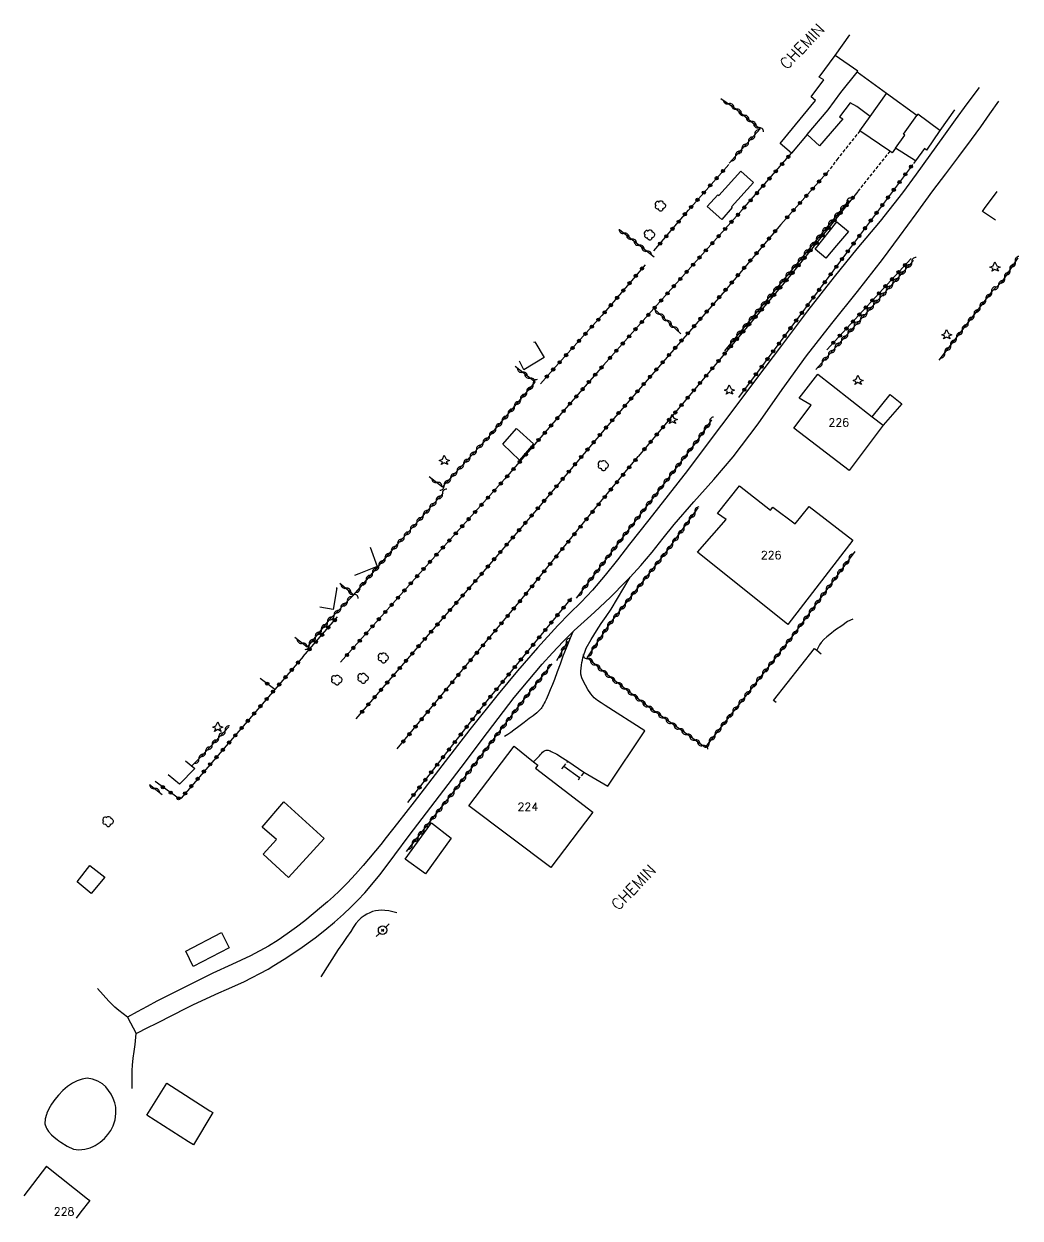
# Model space of a CAD drawing. Header units: millimetres. Extents: x 79000 to 80000, y 145084 to 146000.
# Drawn here: x 79010.4 to 79166.1, y 145338.3 to 145524.9 of the extents above; entities that cross this region are included whole.
import ezdxf
from ezdxf.enums import TextEntityAlignment as Align

# ---------------------------------------------------------------- set-up
doc = ezdxf.new("R2010")
doc.units = ezdxf.units.MM
doc.linetypes.add('DASHED', pattern=[0.75, 0.5, -0.25])
doc.layers.get('0').update_dxf_attribs({"linetype": 'CONTINUOUS'})
for name, color, linetype in [('W0014', 7, 'CONTINUOUS'), ('W0017', 7, 'CONTINUOUS'), ('W0071', 7, 'CONTINUOUS'), ('W0101', 7, 'CONTINUOUS'), ('W0104', 1, 'CONTINUOUS'), ('W0105', 7, 'CONTINUOUS'), ('W0112', 1, 'DASHED'), ('W0300', 7, 'CONTINUOUS'), ('W0303', 7, 'CONTINUOUS'), ('W0310', 3, 'CONTINUOUS'), ('W0323', 7, 'CONTINUOUS'), ('W0473', 7, 'CONTINUOUS'), ('W0989', 7, 'CONTINUOUS'), ('W0991', 7, 'CONTINUOUS')]:
    doc.layers.add(name, color=color, linetype=linetype)
doc.styles.get("Standard").update_dxf_attribs({"font": 'romans.shx', "width": 0.85})

# ---------------------------------------------------------------- blocks, each defined once
blk = doc.blocks.new('T473')
for p, q in [((-0.166667, 0.166667), (0.166667, -0.166667)), ((-0.166667, -0.166667), (0.166667, 0.166667)), ((0.500001, 0.500001), (1.000002, 1.000002)), ((-1.000002, -1.000002), (-0.500001, -0.500001))]:
    blk.add_line(p, q)
blk.add_ellipse((0, 0), major_axis=(0.471405, 0.471405), ratio=1, start_param=5.4977871438, end_param=11.780972451)
blk = doc.blocks.new('T300')
for p, q in [((-0.8, 0.51), (-0.86, 0.34)), ((-0.86, 0.34), (-0.86, 0.17)), ((-0.86, 0.17), (-0.74, 0.06)), ((-0.69, 0.63), (-0.8, 0.51)), ((-0.8, -0.06), (-0.74, 0.06)), ((-0.74, 0.06), (-0.69, 0.11)), ((-0.57, 0.69), (-0.69, 0.63)), ((-0.46, 0.69), (-0.57, 0.69)), ((-0.29, 0.63), (-0.46, 0.69)), ((-0.29, 0.63), (-0.17, 0.74)), ((-0.23, 0.57), (-0.29, 0.63)), ((-0.17, 0.74), (-0.06, 0.8)), ((-0.06, 0.8), (0.06, 0.8)), ((0.06, 0.8), (0.23, 0.74)), ((0.23, 0.74), (0.34, 0.63)), ((0.34, 0.63), (0.4, 0.51)), ((0.46, 0.46), (0.34, 0.46)), ((0.4, 0.51), (0.4, 0.46)), ((0.57, 0.4), (0.46, 0.46)), ((0.57, 0.4), (0.69, 0.29)), ((0.69, 0.29), (0.74, 0.17)), ((0.74, 0.06), (0.69, -0.17)), ((0.74, 0.17), (0.74, 0.06)), ((-0.8, -0.17), (-0.8, -0.06)), ((-0.8, -0.23), (-0.8, -0.17)), ((-0.74, -0.34), (-0.8, -0.23)), ((-0.69, -0.4), (-0.74, -0.34)), ((-0.51, -0.46), (-0.69, -0.4)), ((-0.4, -0.46), (-0.51, -0.46)), ((-0.4, -0.46), (-0.34, -0.46)), ((-0.34, -0.46), (-0.34, -0.4)), ((-0.34, -0.51), (-0.34, -0.46)), ((-0.29, -0.63), (-0.34, -0.51)), ((-0.17, -0.74), (-0.29, -0.63)), ((-0.06, -0.8), (-0.17, -0.74)), ((0.06, -0.8), (-0.06, -0.8)), ((0.17, -0.74), (0.06, -0.8)), ((0.23, -0.69), (0.17, -0.74)), ((0.29, -0.46), (0.23, -0.46)), ((0.29, -0.63), (0.23, -0.69)), ((0.46, -0.4), (0.29, -0.46)), ((0.34, -0.51), (0.29, -0.63)), ((0.34, -0.51), (0.34, -0.46)), ((0.57, -0.34), (0.46, -0.4)), ((0.63, -0.29), (0.57, -0.34)), ((0.69, -0.17), (0.63, -0.29))]:
    blk.add_line(p, q)
blk = doc.blocks.new('T303')
for p, q in [((-0.77, 0), (-0.28, 0.21)), ((-0.28, -0.21), (-0.77, 0)), ((-0.28, 0.21), (0, 0.83)), ((0, 0.83), (0.28, 0.21)), ((0.28, 0.21), (0.83, 0)), ((0.83, 0), (0.28, -0.21)), ((-0.49, -0.63), (-0.28, -0.21)), ((0, -0.35), (-0.49, -0.63)), ((0.56, -0.63), (0, -0.35)), ((0.28, -0.21), (0.56, -0.63))]:
    blk.add_line(p, q)
blk = doc.blocks.new('t323o')
at = {"color": 0, "linetype": 'Continuous'}
for radius in [0.25, 0.15]:
    blk.add_circle((0, 0), radius, dxfattribs=at)
blk = doc.blocks.new('t310o')
at = {"color": 0, "linetype": 'Continuous'}
for centre, start, end in [((-0.5, 0.38), 216.8699, 323.1304), ((0.5, -0.37), 36.8699, 143.1303)]:
    blk.add_arc(centre, 0.625, start, end, dxfattribs=at)

msp = doc.modelspace()

# ---------------------------------------------------------------- linework, layer by layer
at = {"layer": 'W0014'}
msp.add_lwpolyline([(79068.65, 145385.97), (79068.03, 145386.12), (79067.41, 145386.27), (79066.78, 145386.37), (79066.3, 145386.38), (79065.82, 145386.37), (79065.34, 145386.3), (79064.88, 145386.17), (79064.44, 145385.99), (79064.01, 145385.79), (79063.55, 145385.52), (79063.11, 145385.21), (79062.71, 145384.86), (79062.25, 145384.31), (79061.86, 145383.68), (79061.46, 145383.05), (79060.82, 145382.12), (79060.17, 145381.18), (79059.52, 145380.25), (79056.82, 145375.97)], dxfattribs=at)
at = {"layer": 'W0017'}
for points in [[(79097.89, 145407.94), (79101.63, 145405.77), (79107.42, 145414.43), (79101.22, 145418.39), (79100.62, 145418.77), (79100.02, 145419.15), (79099.49, 145419.59), (79098.97, 145420.19), (79098.53, 145420.86), (79098.14, 145421.57), (79097.85, 145422.12), (79097.59, 145422.7), (79097.44, 145423.29), (79097.43, 145423.75), (79097.48, 145424.23), (79097.54, 145424.7), (79097.59, 145425.09), (79097.66, 145425.47), (79097.74, 145425.85), (79098.27, 145427.31), (79099.04, 145428.69), (79099.87, 145430.04), (79100.61, 145431.18), (79101.38, 145432.3), (79102.15, 145433.43), (79103.16, 145435.08), (79104.15, 145436.76), (79105.13, 145438.43)], [(79139.94, 145431.87), (79139.9, 145431.85), (79139.11, 145431.5), (79138.18, 145430.84), (79137.24, 145430.18), (79136.35, 145429.47), (79135.87, 145429.08), (79135.4, 145428.68), (79134.99, 145428.23), (79134.74, 145427.84), (79134.51, 145427.43), (79134.29, 145427.01)], [(79096.19, 145429.9), (79095.66, 145428.63), (79095.13, 145427.35), (79094.62, 145426.06), (79094.18, 145424.86), (79093.75, 145423.65), (79093.3, 145422.45), (79092.98, 145421.65), (79092.65, 145420.85), (79092.31, 145420.05), (79092.15, 145419.69), (79092, 145419.33), (79091.83, 145418.98), (79091.71, 145418.74), (79091.58, 145418.51), (79091.44, 145418.28), (79091.33, 145418.09), (79091.21, 145417.9), (79091.08, 145417.73), (79090.56, 145417.21), (79089.95, 145416.77), (79089.34, 145416.34), (79088.55, 145415.72), (79087.76, 145415.11), (79086.96, 145414.51), (79086.49, 145414.18), (79086, 145413.86), (79085.52, 145413.53)], [(79090.05, 145409.56), (79090.3, 145409.83), (79090.55, 145410.09), (79090.79, 145410.36), (79090.95, 145410.53), (79091.1, 145410.71), (79091.26, 145410.88), (79091.45, 145411.07), (79091.64, 145411.25), (79091.85, 145411.36), (79092.01, 145411.4), (79092.17, 145411.41), (79092.33, 145411.39), (79092.49, 145411.35), (79092.64, 145411.27), (79092.79, 145411.2), (79093.69, 145410.75), (79094.55, 145410.22), (79095.41, 145409.7)], [(79026.6, 145369.7), (79025.93, 145370.2), (79025.26, 145370.7), (79024.62, 145371.23), (79023.67, 145372.17), (79022.77, 145373.16), (79021.88, 145374.16)], [(79027.33, 145358.55), (79027.33, 145359.76), (79027.32, 145360.98), (79027.34, 145361.37), (79027.37, 145362.19), (79027.48, 145363.27), (79027.63, 145364.34), (79027.77, 145365.41), (79027.84, 145365.99), (79027.9, 145366.56), (79027.96, 145367.13)], [(79015.85, 145350.37), (79016.18, 145350.15), (79017.15, 145349.51), (79018.16, 145349.04), (79019.01, 145348.96), (79019.91, 145349.05), (79020.76, 145349.27), (79021.35, 145349.54), (79021.56, 145349.64), (79022.32, 145350.15), (79023, 145350.75), (79023.52, 145351.34), (79023.98, 145352), (79024.34, 145352.69), (79024.64, 145353.62), (79024.79, 145354.61), (79024.76, 145355.59), (79024.7, 145355.86), (79024.6, 145356.29), (79024.35, 145356.99), (79024.02, 145357.64), (79023.64, 145358.23), (79023.19, 145358.79), (79022.67, 145359.26), (79021.94, 145359.7), (79021.12, 145360.01), (79020.3, 145360.13), (79019.52, 145360.02), (79018.74, 145359.73), (79018.01, 145359.36), (79017.21, 145358.84), (79016.49, 145358.2), (79015.82, 145357.5), (79015.25, 145356.83), (79014.74, 145356.11), (79014.32, 145355.35), (79014, 145354.66)], [(79013.93, 145354.47), (79013.7, 145353.8), (79013.66, 145353.04), (79013.88, 145352.43), (79013.93, 145352.34)], [(79014, 145354.66), (79013.97, 145354.59), (79013.93, 145354.47)], [(79013.93, 145352.34), (79014, 145352.24)], [(79014, 145352.24), (79014.26, 145351.84), (79014.71, 145351.3), (79015.12, 145350.93), (79015.58, 145350.58), (79015.85, 145350.37)]]:
    msp.add_lwpolyline(points, dxfattribs=at)
at = {"layer": 'W0071'}
msp.add_lwpolyline([(79159.65, 145514.96), (79157.75, 145512.38), (79155.93, 145509.89), (79154.08, 145507.34), (79151.95, 145504.38), (79149.83, 145501.4), (79147.67, 145498.46), (79144.17, 145494.05), (79140.56, 145489.72), (79137, 145485.35), (79132.85, 145480.02), (79128.77, 145474.64), (79124.7, 145469.24), (79121.16, 145464.53), (79117.64, 145459.82), (79114.08, 145455.12), (79111.09, 145451.26), (79108.07, 145447.41), (79105.04, 145443.57), (79103.15, 145441.15), (79101.25, 145438.73), (79099.27, 145436.38), (79097.48, 145434.53), (79095.64, 145432.73), (79093.82, 145430.9), (79090.64, 145427.4), (79087.55, 145423.81), (79084.52, 145420.17), (79080.07, 145414.61), (79075.73, 145408.96), (79071.37, 145403.33), (79068.76, 145399.98), (79067.01, 145397.74), (79066.15, 145396.64), (79063.43, 145393.39), (79062.21, 145392.01), (79060.97, 145390.65), (79059.68, 145389.35), (79058.77, 145388.51), (79058.3, 145388.1), (79057.84, 145387.7), (79056.9, 145386.9), (79055.61, 145385.81), (79054.31, 145384.75), (79052.98, 145383.72), (79051.56, 145382.7), (79050.12, 145381.71), (79048.64, 145380.77), (79045.81, 145379.25), (79042.87, 145377.9), (79039.93, 145376.54), (79037.01, 145375.1), (79034.08, 145373.65), (79031.18, 145372.16), (79029.65, 145371.35), (79028.12, 145370.52), (79026.6, 145369.7), (79027.96, 145367.13), (79029.89, 145368.12), (79030.94, 145368.65), (79033.93, 145370.17), (79035.42, 145370.92), (79036.92, 145371.67), (79040.84, 145373.46), (79042.07, 145374.01), (79044.78, 145375.22), (79048.59, 145377.19), (79049.47, 145377.73), (79051.09, 145378.72), (79053.54, 145380.36), (79055.9, 145382.09), (79057.43, 145383.28), (79058.92, 145384.52), (79060.36, 145385.8), (79061.49, 145386.87), (79062.6, 145387.97), (79063.67, 145389.1), (79066.09, 145391.98), (79068.35, 145395.02), (79070.6, 145398.05), (79073.3, 145401.61), (79076, 145405.16), (79078.71, 145408.71), (79082.84, 145414.18), (79086.99, 145419.61), (79091.39, 145424.85), (79093.01, 145426.62), (79094.65, 145428.38), (79096.19, 145429.9), (79096.36, 145430.07), (79097.41, 145431.04), (79098.48, 145431.98), (79099.55, 145432.94), (79102.04, 145435.3), (79104.47, 145437.73), (79105.13, 145438.43), (79106.81, 145440.24), (79108.57, 145442.35), (79110.28, 145444.52), (79112, 145446.67), (79115.07, 145450.19), (79118.18, 145453.67), (79121.21, 145457.21), (79125.13, 145462.41), (79128.88, 145467.74), (79132.69, 145473.03), (79136.63, 145478.06), (79140.63, 145483.04), (79144.56, 145488.08), (79147.2, 145491.63), (79149.81, 145495.21), (79152.44, 145498.79), (79154.46, 145501.46), (79156.49, 145504.13), (79158.49, 145506.82), (79159.91, 145508.81), (79161.31, 145510.82), (79162.74, 145512.82)], dxfattribs=at)
at = {"layer": 'W0101'}
for points in [[(79140.72, 145517.49), (79137.14, 145519.95), (79139.44, 145523.18)], [(79145.16, 145514), (79140.59, 145517.31), (79140.72, 145517.49)], [(79150.07, 145510.77), (79149.92, 145510.57), (79145.16, 145514)], [(79155.83, 145511.46), (79153.5, 145508.22), (79150.07, 145510.77)], [(79162.23, 145494.2), (79160.21, 145495.57), (79160.52, 145496.02), (79162.48, 145498.69)], [(79127.96, 145418.84), (79127.55, 145419.16), (79133.93, 145427.29), (79134.29, 145427.01), (79134.98, 145426.47)], [(79014, 145346.33), (79013.91, 145346.39), (79010.4, 145341.77)], [(79014, 145346.33), (79020.35, 145341.32), (79020.68, 145341.05), (79019.32, 145339.27), (79018.56, 145338.28)]]:
    msp.add_lwpolyline(points, dxfattribs=at)
for points in [[(79139.37, 145455.1), (79130.69, 145461.71), (79133.42, 145465.32), (79131.55, 145466.42), (79134.47, 145470.12), (79136.59, 145468.47), (79142.95, 145463.5), (79144.66, 145462.17)], [(79129.77, 145431.05), (79115.66, 145442.32), (79120.15, 145447.43), (79118.8, 145448.37), (79122.19, 145452.7), (79127.04, 145448.92), (79127.41, 145449.34), (79130.9, 145446.77), (79133.1, 145449.48), (79139.91, 145444.23)], [(79092.73, 145393.09), (79079.93, 145402.69), (79087.03, 145412.01), (79090.05, 145409.56), (79090.7, 145409.04), (79090.33, 145408.6), (79099.28, 145401.7)]]:
    msp.add_lwpolyline(points, close=True, dxfattribs=at)
at = {"layer": 'W0104'}
for points in [[(79132.81, 145507.57), (79130.35, 145504.69), (79128.58, 145506.21), (79134.09, 145512.89), (79133.41, 145513.47), (79135.41, 145516.13), (79134.67, 145516.54), (79137.14, 145519.95)], [(79132.81, 145507.57), (79136.08, 145511.42), (79138.05, 145514.15), (79140.59, 145517.31)], [(79142.61, 145510.4), (79145.16, 145514)], [(79142.61, 145510.4), (79140.53, 145511.96), (79139.53, 145512.54), (79137.86, 145510.35), (79138.35, 145510.03), (79134.71, 145505.83), (79132.81, 145507.57)], [(79146.61, 145505.46), (79146.09, 145504.71), (79145.7, 145504.98), (79141.02, 145508.16), (79142.61, 145510.4)], [(79153.5, 145508.22), (79151.41, 145505.16), (79151.1, 145505.38), (79149.7, 145503.48), (79146.61, 145505.46), (79148.07, 145507.49), (79147.83, 145507.65), (79149.92, 145510.57)], [(79090.09, 145475.12), (79090.25, 145475.21), (79091.69, 145472.75), (79088.52, 145470.83)], [(79088.52, 145470.83), (79087.85, 145472.2)], [(79142.95, 145463.5), (79145.75, 145466.95), (79147.59, 145465.5), (79144.66, 145462.17)], [(79064.51, 145443.12), (79065.58, 145440.1), (79062.74, 145438.95), (79062.06, 145438.68)], [(79059.19, 145436.76), (79059.32, 145436.74), (79058.71, 145433.38)], [(79058.71, 145433.38), (79056.66, 145433.73)], [(79035.66, 145409.73), (79037.11, 145408.55), (79034.69, 145406.09)], [(79034.69, 145406.09), (79032.94, 145407.53)]]:
    msp.add_lwpolyline(points, dxfattribs=at)
for points in [[(79119.46, 145494.33), (79117.16, 145496.34), (79118.83, 145498.18), (79119.01, 145498.06), (79122.43, 145501.87), (79124.38, 145500.1), (79120.94, 145496.3), (79121.09, 145496.18)], [(79135.68, 145488.28), (79134.03, 145489.67), (79137.4, 145493.96), (79139.23, 145492.46), (79137.37, 145490.24)], [(79087.86, 145456.73), (79085.22, 145459.22), (79087.35, 145461.66), (79090.05, 145459.25)], [(79051.77, 145391.52), (79047.81, 145395.15), (79049.89, 145397.44), (79047.62, 145399.35), (79051.03, 145403.32), (79057.3, 145397.6)], [(79073.16, 145392.09), (79069.99, 145394.36), (79074.11, 145400.06), (79077.14, 145397.64)], [(79020.89, 145389.01), (79018.72, 145390.82), (79020.71, 145393.36), (79023.05, 145391.57)], [(79036.83, 145377.59), (79035.71, 145380.01), (79041.26, 145382.9), (79042.47, 145380.53)], [(79036.88, 145349.71), (79036.14, 145350.18), (79029.63, 145354.36), (79032.73, 145359.37), (79039.45, 145355.06), (79039.91, 145354.77)]]:
    msp.add_lwpolyline(points, close=True, dxfattribs=at)
at = {"layer": 'W0105'}
for points in [[(79095.28, 145409.51), (79095.41, 145409.7), (79097.89, 145407.94), (79097.77, 145407.77)], [(79097.23, 145407.05), (79094.76, 145408.86)]]:
    msp.add_lwpolyline(points, dxfattribs=at)
at = {"layer": 'W0112'}
for points in [[(79141.02, 145508.16), (79137.57, 145503.85), (79136.21, 145502)], [(79145.7, 145504.98), (79140.68, 145498.69)], [(79149.7, 145503.48), (79149.08, 145502.65)], [(79094.44, 145408.47), (79094.76, 145408.86), (79095.28, 145409.51)], [(79097.77, 145407.77), (79097.23, 145407.05), (79096.99, 145406.72)]]:
    msp.add_lwpolyline(points, dxfattribs=at)
at = {"layer": 'W0310'}
for points in [[(79119.28, 145513.22), (79121.65, 145511.61), (79125.42, 145508.46), (79120.59, 145503.11)], [(79139.28, 145497.28), (79131.63, 145487.94), (79119.86, 145473.78)], [(79108.89, 145488.43), (79103.54, 145492.67)], [(79149.42, 145487.93), (79149.42, 145487.93), (79134.13, 145470.88)], [(79165.72, 145488.33), (79163.21, 145484.56), (79161.63, 145483.04), (79153.38, 145472.31)], [(79108.81, 145480.41), (79108.84, 145480.39), (79113.05, 145476.47)], [(79073.73, 145454.14), (79075.83, 145452.52), (79083.32, 145460.68), (79090.27, 145468.88), (79087.18, 145471.32)], [(79117.86, 145463.02), (79115.5, 145459.64), (79106.34, 145447.77), (79096.72, 145435.15)], [(79061.93, 145435.68), (79068.8, 145443.6), (79075.92, 145451.56)], [(79140.23, 145442.44), (79130.55, 145429.3), (79123.09, 145419.79), (79118.94, 145414.5), (79117.11, 145412.17), (79116.85, 145411.84), (79114.36, 145413.62), (79107.88, 145418.24), (79102.2, 145422.65), (79098.43, 145425.81), (79102.05, 145431.29), (79110.91, 145442.53), (79115.76, 145449.24)], [(79059.78, 145437.47), (79061.93, 145435.68), (79058.07, 145431.69), (79054.65, 145427.5), (79052.72, 145429.02)], [(79093.68, 145425.43), (79095.4, 145428.41)], [(79070.16, 145395.54), (79077.43, 145404.71), (79088.04, 145418.67), (79092.94, 145424.88)], [(79042.41, 145415.06), (79038.19, 145410.5), (79036.68, 145409.01)], [(79030.03, 145406.04), (79032, 145404.45)]]:
    msp.add_lwpolyline(points, dxfattribs=at)
at = {"layer": 'W0323'}
for points in [[(79100.98, 145471.57), (79108.84, 145480.39), (79117.3, 145489.87), (79122.64, 145495.8), (79130.35, 145504.69)], [(79108.85, 145489.39), (79114.23, 145495.79), (79120.54, 145502.91)], [(79149.08, 145502.65), (79139.1, 145489.29), (79130.26, 145477.44), (79122.08, 145466.52)], [(79136.21, 145502), (79128.67, 145493.53)], [(79140.68, 145498.69), (79130.24, 145485.64), (79123.45, 145477.59), (79106.4, 145457.28)], [(79128.67, 145493.53), (79119.96, 145483.23), (79102.23, 145462.82), (79090.82, 145449.32), (79082.23, 145439.31), (79073.27, 145429.03), (79062.27, 145416.28)], [(79149.02, 145488.2), (79135.87, 145473.96)], [(79107.49, 145487.25), (79100.73, 145479.3), (79093.44, 145471.27), (79091.11, 145468.65)], [(79100.98, 145471.57), (79093.75, 145463.25), (79093.53, 145462.99), (79090.51, 145459.5), (79085.57, 145453.78), (79072.33, 145439.13), (79059.89, 145425.14)], [(79068.73, 145411.6), (79079.48, 145424.59), (79088.03, 145434.81), (79100.31, 145449.94), (79106.4, 145457.28)], [(79095.98, 145435.18), (79082.76, 145419.11), (79070.35, 145403.21)], [(79054.06, 145426.03), (79059.41, 145432.22)], [(79054.06, 145426.03), (79049.63, 145420.89), (79043.33, 145413.59), (79034.95, 145403.91), (79034.78, 145403.72), (79034.47, 145403.94), (79030.89, 145406.48)], [(79049.63, 145420.89), (79047.34, 145422.59)]]:
    msp.add_lwpolyline(points, dxfattribs=at)

# ---------------------------------------------------------------- block references
at = {"layer": 'W0300'}
for p in [(79109.89, 145496.41), (79108.2, 145491.88), (79100.97, 145455.86), (79066.6, 145425.79), (79059.34, 145422.33), (79063.44, 145422.61), (79023.6, 145400.24)]:
    msp.add_blockref('T300', p, dxfattribs=at)
at = {"layer": 'W0303'}
for p in [(79162.12, 145486.87), (79154.58, 145476.29), (79140.73, 145469.17), (79120.62, 145467.64), (79111.7, 145463.05), (79076.08, 145456.64), (79040.68, 145414.97)]:
    msp.add_blockref('T303', p, dxfattribs=at)
at = {"layer": 'W0310'}
for p, rotation in [((79120.51, 145512.39), 325.9450715891506), ((79121.74, 145511.54), 320.0315723535553), ((79122.89, 145510.58), 320.0315723535553), ((79124.04, 145509.61), 320.0315723535553), ((79124.61, 145507.57), 227.9595804106659), ((79125.19, 145508.65), 320.0315723535553), ((79122.6, 145505.34), 227.9595804106659), ((79123.61, 145506.45), 227.9595804106659), ((79121.6, 145504.23), 227.9595804106659), ((79138.97, 145496.91), 230.7005761594262), ((79137.07, 145494.59), 230.7005761594262), ((79138.02, 145495.75), 230.7005761594262), ((79135.17, 145492.27), 230.7005761594262), ((79136.12, 145493.43), 230.7005761594262), ((79104.19, 145492.16), 141.5962355767752), ((79105.36, 145491.23), 141.5962355767752), ((79134.22, 145491.1), 230.7005761594262), ((79106.54, 145490.29), 141.5962355767752), ((79107.71, 145489.36), 141.5962355767752), ((79132.32, 145488.78), 230.7005761594262), ((79133.27, 145489.94), 230.7005761594262), ((79131.37, 145487.62), 230.2717381934804), ((79149.15, 145487.63), 228.1236613788555), ((79165.3, 145487.7), 236.2713400130512), ((79129.45, 145485.32), 230.2717381934804), ((79130.41, 145486.47), 230.2717381934804), ((79147.15, 145485.4), 228.1236613788555), ((79148.15, 145486.51), 228.1236613788555), ((79163.63, 145485.2), 236.2713400130512), ((79164.47, 145486.45), 236.2713400130512), ((79127.53, 145483.01), 230.2717381934804), ((79128.49, 145484.16), 230.2717381934804), ((79145.15, 145483.16), 228.1236613788555), ((79146.15, 145484.28), 228.1236613788555), ((79161.61, 145483.01), 232.4275373321487), ((79162.68, 145484.06), 224.1680771586859), ((79126.58, 145481.86), 230.2717381934804), ((79144.14, 145482.05), 228.1236613788555), ((79160.7, 145481.82), 232.4275373321487), ((79109.76, 145479.53), 317.0851246008311), ((79124.66, 145479.55), 230.2717381934804), ((79125.62, 145480.7), 230.2717381934804), ((79142.14, 145479.81), 228.1236613788555), ((79143.14, 145480.93), 228.1236613788555), ((79158.87, 145479.44), 232.4275373321487), ((79159.78, 145480.63), 232.4275373321487), ((79110.86, 145478.51), 317.0851246008311), ((79111.95, 145477.49), 317.0851246008311), ((79123.7, 145478.4), 230.2717381934804), ((79140.14, 145477.58), 228.1236613788555), ((79141.14, 145478.7), 228.1236613788555), ((79157.95, 145478.25), 232.4275373321487), ((79121.78, 145476.09), 230.2717381934804), ((79122.74, 145477.24), 230.2717381934804), ((79139.14, 145476.46), 228.1236613788555), ((79156.12, 145475.87), 232.4275373321487), ((79157.04, 145477.06), 232.4275373321487), ((79120.82, 145474.93), 230.2717381934804), ((79137.13, 145474.23), 228.1236613788555), ((79138.14, 145475.35), 228.1236613788555), ((79155.21, 145474.68), 232.4275373321487), ((79135.13, 145471.99), 228.1236613788555), ((79136.13, 145473.11), 228.1236613788555), ((79154.29, 145473.5), 232.4275373321487), ((79088.29, 145470.45), 141.679360683), ((79089.46, 145469.52), 141.679360683), ((79089.96, 145468.52), 49.73420431821348), ((79088.02, 145466.23), 49.73420431821348), ((79088.99, 145467.37), 49.73420431821348), ((79087.05, 145465.08), 49.73420431821348), ((79085.11, 145462.79), 49.73420431821348), ((79086.08, 145463.94), 49.73420431821348), ((79117.58, 145462.62), 235.0694241932378), ((79083.16, 145460.51), 47.46540939082604), ((79084.14, 145461.65), 49.73420431821348), ((79116.72, 145461.39), 235.0694241932378), ((79082.15, 145459.41), 47.46540939082604), ((79114.97, 145458.96), 232.3519470622115), ((79115.86, 145460.16), 235.0694241932378), ((79080.12, 145457.2), 47.46540939082604), ((79081.13, 145458.3), 47.46540939082604), ((79114.06, 145457.77), 232.3519470622115), ((79078.09, 145454.99), 47.46540939082604), ((79079.11, 145456.09), 47.46540939082604), ((79112.22, 145455.39), 232.3519470622115), ((79113.14, 145456.58), 232.3519470622115), ((79074.92, 145453.23), 322.3670847404071), ((79077.08, 145453.88), 47.46540939082604), ((79110.39, 145453.02), 232.3519470622115), ((79111.31, 145454.21), 232.3519470622115), ((79075.81, 145451.44), 48.16784095900531), ((79076.06, 145452.77), 47.46540939082604), ((79109.48, 145451.83), 232.3519470622115), ((79074.81, 145450.32), 48.16784095900531), ((79107.64, 145449.46), 232.3519470622115), ((79108.56, 145450.64), 232.3519470622115), ((79072.81, 145448.08), 48.16784095900531), ((79073.81, 145449.2), 48.16784095900531), ((79106.73, 145448.27), 232.3519470622115), ((79115.28, 145448.58), 54.19039898527951), ((79070.81, 145445.85), 48.16784095900531), ((79071.81, 145446.97), 48.16784095900531), ((79104.91, 145445.89), 232.6881188222611), ((79105.81, 145447.08), 232.6881188222611), ((79113.53, 145446.15), 54.19039898527951), ((79114.4, 145447.37), 54.19039898527951), ((79069.81, 145444.73), 48.16784095900531), ((79104, 145444.69), 232.6881188222611), ((79111.77, 145443.72), 54.19039898527951), ((79112.65, 145444.93), 54.19039898527951), ((79067.82, 145442.48), 49.07267629687951), ((79068.81, 145443.61), 48.16784095900531), ((79102.18, 145442.31), 232.6881188222611), ((79103.09, 145443.5), 232.6881188222611), ((79110.89, 145442.5), 51.7453982521078), ((79065.86, 145440.21), 49.07267629687951), ((79066.84, 145441.35), 49.07267629687951), ((79101.27, 145441.11), 232.6881188222611), ((79109.03, 145440.15), 51.7453982521078), ((79109.96, 145441.32), 51.7453982521078), ((79138.45, 145440.03), 233.6334969190796), ((79139.34, 145441.24), 233.6334969190796), ((79064.88, 145439.08), 49.07267629687951), ((79099.45, 145438.73), 232.6881188222611), ((79100.36, 145439.92), 232.6881188222611), ((79108.11, 145438.97), 51.7453982521078), ((79137.56, 145438.82), 233.6334969190796), ((79060.71, 145436.69), 320.2721237331273), ((79062.91, 145436.81), 49.07267629687951), ((79063.89, 145437.95), 49.07267629687951), ((79097.63, 145436.34), 232.6881188222611), ((79098.54, 145437.53), 232.6881188222611), ((79106.25, 145436.61), 51.7453982521078), ((79107.18, 145437.79), 51.7453982521078), ((79135.78, 145436.4), 233.6334969190796), ((79136.67, 145437.61), 233.6334969190796), ((79060.94, 145434.66), 226.0068776903022), ((79061.87, 145435.73), 320.2721237331273), ((79105.32, 145435.43), 51.7453982521078), ((79134.89, 145435.2), 233.6334969190796), ((79059.9, 145433.58), 226.0068776903022), ((79103.46, 145433.08), 51.7453982521078), ((79104.39, 145434.26), 51.7453982521078), ((79133.11, 145432.78), 233.6334969190796), ((79134, 145433.99), 233.6334969190796), ((79057.84, 145431.4), 230.7822035001631), ((79058.86, 145432.5), 226.0068776903022), ((79101.65, 145430.69), 56.50321288631531), ((79102.53, 145431.9), 51.7453982521078), ((79132.22, 145431.57), 233.6334969190796), ((79055.94, 145429.08), 230.7822035001631), ((79056.89, 145430.24), 230.7822035001631), ((79100.83, 145429.44), 56.50321288631531), ((79130.44, 145429.16), 231.8835019747137), ((79131.33, 145430.36), 233.6334969190796), ((79053.9, 145428.1), 141.7232996748228), ((79054.99, 145427.92), 230.7822035001631), ((79095.18, 145428.03), 60.14980708513833), ((79099.17, 145426.93), 56.50321288631531), ((79100, 145428.18), 56.50321288631531), ((79129.51, 145427.98), 231.8835019747137), ((79094.43, 145426.73), 60.14980708513833), ((79098.54, 145425.71), 140.1138861355224), ((79127.66, 145425.62), 231.8835019747137), ((79128.59, 145426.8), 231.8835019747137), ((79092.23, 145423.98), 51.74273687901401), ((79099.69, 145424.75), 140.1138861355224), ((79100.84, 145423.79), 140.1138861355224), ((79125.81, 145423.26), 231.8835019747137), ((79126.74, 145424.44), 231.8835019747137), ((79090.37, 145421.62), 51.74273687901401), ((79091.3, 145422.8), 51.74273687901401), ((79101.99, 145422.83), 140.1138861355224), ((79103.17, 145421.9), 142.1564610688842), ((79124.88, 145422.08), 231.8835019747137), ((79089.44, 145420.45), 51.74273687901401), ((79104.36, 145420.98), 142.1564610688842), ((79105.54, 145420.06), 142.1564610688842), ((79123.03, 145419.72), 231.88874026582), ((79123.96, 145420.9), 231.8835019747137), ((79087.6, 145418.08), 52.7561083519378), ((79088.51, 145419.27), 51.74273687901401), ((79106.73, 145419.14), 142.1564610688842), ((79107.91, 145418.22), 144.4874181794588), ((79122.11, 145418.54), 231.88874026582), ((79085.78, 145415.69), 52.7561083519378), ((79086.69, 145416.89), 52.7561083519378), ((79109.13, 145417.35), 144.4874181794588), ((79110.35, 145416.48), 144.4874181794588), ((79120.26, 145416.18), 231.88874026582), ((79121.18, 145417.36), 231.88874026582), ((79041.84, 145414.45), 227.2316825659733), ((79084.87, 145414.5), 52.7561083519378), ((79111.57, 145415.6), 144.4874181794588), ((79112.79, 145414.73), 144.4874181794588), ((79118.4, 145413.82), 231.889441808654), ((79119.33, 145415), 231.88874026582), ((79039.81, 145412.25), 227.2316825659733), ((79040.83, 145413.35), 227.2316825659733), ((79083.06, 145412.11), 52.7561083519378), ((79083.96, 145413.31), 52.7561083519378), ((79114.02, 145413.86), 144.4874181794588), ((79115.24, 145412.99), 144.4775494544227), ((79116.46, 145412.12), 144.4775494544227), ((79117.48, 145412.64), 231.889441808654), ((79038.79, 145411.15), 227.2316825659733), ((79082.15, 145410.92), 52.7561083519378), ((79037.75, 145410.06), 224.7521329490044), ((79080.33, 145408.53), 52.7561083519378), ((79081.24, 145409.72), 52.7561083519378), ((79079.43, 145407.34), 52.7561083519378), ((79030.83, 145405.39), 321.0834614802032), ((79077.61, 145404.95), 52.7561083519378), ((79078.52, 145406.14), 52.7561083519378), ((79076.68, 145403.77), 51.57176423896298), ((79074.82, 145401.42), 51.57176423896298), ((79075.75, 145402.59), 51.57176423896298), ((79072.95, 145399.07), 51.57176423896298), ((79073.89, 145400.24), 51.57176423896298), ((79072.02, 145397.89), 51.57176423896298), ((79071.09, 145396.72), 51.57176423896298)]:
    msp.add_blockref('t310o', p, dxfattribs=dict(at, rotation=rotation))
at = {"layer": 'W0323'}
for p, rotation in [((79129.85, 145504.11), 49.09517886673198), ((79128.87, 145502.98), 49.09517886673198), ((79149.01, 145502.56), 233.2427337053872), ((79118.64, 145500.76), 48.41145145084382), ((79119.63, 145501.88), 48.41145145084382), ((79126.9, 145500.71), 49.09517886673198), ((79127.88, 145501.84), 49.09517886673198), ((79134.65, 145500.25), 228.3064611507008), ((79135.65, 145501.37), 228.3064611507008), ((79148.12, 145501.36), 233.2427337053872), ((79116.64, 145498.51), 48.41145145084382), ((79117.64, 145499.64), 48.41145145084382), ((79124.94, 145498.44), 49.09517886673198), ((79125.92, 145499.58), 49.09517886673198), ((79133.66, 145499.13), 228.3064611507008), ((79146.32, 145498.96), 233.2427337053872), ((79147.22, 145500.16), 233.2427337053872), ((79115.65, 145497.39), 48.41145145084382), ((79123.96, 145497.31), 49.09517886673198), ((79131.66, 145496.89), 228.3064611507008), ((79132.66, 145498.01), 228.3064611507008), ((79138.95, 145496.53), 231.3294889563592), ((79139.89, 145497.7), 231.3294889563592), ((79144.53, 145496.56), 233.2427337053872), ((79145.42, 145497.76), 233.2427337053872), ((79113.68, 145495.13), 49.98549096125382), ((79114.65, 145496.27), 48.41145145084382), ((79121.98, 145495.05), 47.9311224989016), ((79122.97, 145496.18), 49.09517886673198), ((79129.67, 145494.65), 228.3064611507008), ((79130.66, 145495.77), 228.3064611507008), ((79138.02, 145495.36), 231.3294889563592), ((79143.63, 145495.35), 233.2427337053872), ((79111.75, 145492.84), 49.98549096125382), ((79112.71, 145493.98), 49.98549096125382), ((79119.97, 145492.83), 47.9311224989016), ((79120.97, 145493.94), 47.9311224989016), ((79136.14, 145493.02), 231.3294889563592), ((79137.08, 145494.19), 231.3294889563592), ((79141.83, 145492.95), 233.2427337053872), ((79142.73, 145494.15), 233.2427337053872), ((79110.78, 145491.69), 49.98549096125382), ((79118.96, 145491.71), 47.9311224989016), ((79126.82, 145491.34), 229.7741155094562), ((79127.79, 145492.49), 229.7741155094562), ((79135.21, 145491.85), 231.3294889563592), ((79140.94, 145491.75), 233.2427337053872), ((79109.82, 145490.54), 49.98549096125382), ((79116.95, 145489.49), 48.28185373379183), ((79117.96, 145490.6), 47.9311224989016), ((79124.88, 145489.05), 229.7741155094562), ((79125.85, 145490.2), 229.7741155094562), ((79133.33, 145489.5), 231.3294889563592), ((79134.27, 145490.68), 231.3294889563592), ((79139.14, 145489.34), 233.2427337053872), ((79140.04, 145490.55), 233.2427337053872), ((79114.96, 145487.25), 48.28185373379183), ((79115.96, 145488.37), 48.28185373379183), ((79123.91, 145487.91), 229.7741155094562), ((79132.39, 145488.33), 231.3294889563592), ((79138.24, 145488.14), 233.2968058907022), ((79148.08, 145487.19), 227.2769185096726), ((79106.01, 145485.51), 229.5911082746353), ((79106.98, 145486.65), 229.5911082746353), ((79113.96, 145486.13), 48.28185373379183), ((79121.97, 145485.62), 229.7741155094562), ((79122.94, 145486.76), 229.7741155094562), ((79130.52, 145485.99), 231.3294889563592), ((79131.46, 145487.16), 231.3294889563592), ((79136.45, 145485.74), 233.2968058907022), ((79137.35, 145486.94), 233.2968058907022), ((79147.06, 145486.08), 227.2769185096726), ((79105.04, 145484.36), 229.5911082746353), ((79111.96, 145483.89), 48.28185373379183), ((79112.96, 145485.01), 48.28185373379183), ((79121.01, 145484.47), 229.7741155094562), ((79128.59, 145483.69), 229.8668806730901), ((79129.56, 145484.84), 229.8668806730901), ((79135.55, 145484.53), 233.2968058907022), ((79145.02, 145483.88), 227.2769185096726), ((79146.04, 145484.98), 227.2769185096726), ((79103.09, 145482.08), 229.5911082746353), ((79104.07, 145483.22), 229.5911082746353), ((79109.97, 145481.65), 48.28185373379183), ((79110.96, 145482.77), 48.28185373379183), ((79119.05, 145482.19), 229.0250625190788), ((79120.04, 145483.33), 229.7741155094562), ((79127.63, 145482.54), 229.8668806730901), ((79133.76, 145482.13), 233.2968058907022), ((79134.66, 145483.33), 233.2968058907022), ((79142.99, 145481.68), 227.2769185096726), ((79144.01, 145482.78), 227.2769185096726), ((79101.15, 145479.8), 229.5911082746353), ((79102.12, 145480.94), 229.5911082746353), ((79108.97, 145480.53), 48.28185373379183), ((79117.09, 145479.93), 229.0250625190788), ((79118.07, 145481.06), 229.0250625190788), ((79125.69, 145480.25), 229.8668806730901), ((79126.66, 145481.4), 229.8668806730901), ((79131.97, 145479.72), 233.2968058907022), ((79132.86, 145480.93), 233.2968058907022), ((79141.97, 145480.57), 227.2769185096726), ((79100.16, 145478.67), 227.7920652311862), ((79106.97, 145478.29), 48.28184075387312), ((79107.97, 145479.41), 48.28184075387312), ((79116.1, 145478.8), 229.0250625190788), ((79123.76, 145477.96), 229.8668806730901), ((79124.73, 145479.1), 229.8668806730901), ((79131.07, 145478.52), 233.2968058907022), ((79139.94, 145478.37), 227.2769185096726), ((79140.95, 145479.47), 227.2769185096726), ((79098.14, 145476.45), 227.7920652311862), ((79099.15, 145477.56), 227.7920652311862), ((79104.97, 145476.05), 48.28184075387312), ((79105.97, 145477.17), 48.28184075387312), ((79114.14, 145476.53), 229.0250625190788), ((79115.12, 145477.66), 229.0250625190788), ((79122.8, 145476.81), 229.9880701679235), ((79129.28, 145476.12), 233.1586507419765), ((79130.17, 145477.32), 233.1586507419765), ((79137.9, 145476.17), 227.2769185096726), ((79138.92, 145477.27), 227.2769185096726), ((79096.13, 145474.23), 227.7920652311862), ((79097.13, 145475.34), 227.7920652311862), ((79103.98, 145474.93), 48.28184075387312), ((79112.17, 145474.27), 229.0250625190788), ((79113.15, 145475.4), 229.0250625190788), ((79120.87, 145474.51), 229.9880701679235), ((79121.83, 145475.66), 229.9880701679235), ((79128.38, 145474.92), 233.1586507419765), ((79136.88, 145475.06), 227.2769185096726), ((79095.12, 145473.12), 227.7920652311862), ((79101.98, 145472.69), 48.28184075387312), ((79102.98, 145473.81), 48.28184075387312), ((79111.19, 145473.13), 229.0250625190788), ((79119.9, 145473.36), 229.9880701679235), ((79126.58, 145472.52), 233.1586507419765), ((79127.48, 145473.72), 233.1586507419765), ((79093.11, 145470.89), 228.3976593848986), ((79094.11, 145472), 227.7920652311862), ((79100.65, 145471.19), 229.0188693249287), ((79109.22, 145470.87), 229.0250625190788), ((79110.2, 145472), 229.0250625190788), ((79117.97, 145471.06), 229.9880701679235), ((79118.94, 145472.21), 229.9880701679235), ((79125.68, 145471.32), 233.1586507419765), ((79092.11, 145469.77), 228.3976593848986), ((79098.68, 145468.93), 229.0188693249287), ((79099.67, 145470.06), 229.0188693249287), ((79107.25, 145468.6), 229.0250625190788), ((79108.24, 145469.74), 229.0250625190788), ((79116.04, 145468.77), 229.9880701679235), ((79117.01, 145469.91), 229.9880701679235), ((79123.88, 145468.92), 233.1586507419765), ((79124.78, 145470.12), 233.1586507419765), ((79096.72, 145466.66), 229.0188693249287), ((79097.7, 145467.79), 229.0188693249287), ((79106.27, 145467.47), 229.0250625190788), ((79115.08, 145467.62), 229.9880701679235), ((79122.98, 145467.72), 233.1586507419765), ((79095.73, 145465.53), 229.0188693249287), ((79104.3, 145465.21), 229.0250625190788), ((79105.28, 145466.34), 229.0250625190788), ((79113.15, 145465.32), 229.9880701679235), ((79114.12, 145466.47), 229.9880701679235), ((79093.76, 145463.26), 229.0188693249287), ((79094.75, 145464.4), 229.0188693249287), ((79102.33, 145462.94), 229.0250625190788), ((79103.32, 145464.07), 229.0250625190788), ((79111.22, 145463.02), 229.9880701679235), ((79112.19, 145464.17), 229.9880701679235), ((79092.78, 145462.13), 229.1601203469167), ((79101.36, 145461.8), 229.7998012491359), ((79110.26, 145461.87), 229.9880701679235), ((79090.82, 145459.86), 229.1601203469167), ((79091.8, 145460.99), 229.1601203469167), ((79099.43, 145459.51), 229.7998012491359), ((79100.4, 145460.65), 229.7998012491359), ((79108.33, 145459.57), 229.9880701679235), ((79109.29, 145460.72), 229.9880701679235), ((79088.86, 145457.59), 229.1653728137934), ((79089.84, 145458.72), 229.1653728137934), ((79098.46, 145458.36), 229.7998012491359), ((79107.36, 145458.43), 229.9880701679235), ((79087.88, 145456.45), 229.1653728137934), ((79096.52, 145456.07), 229.7998012491359), ((79097.49, 145457.21), 229.7998012491359), ((79104.99, 145455.58), 50.32369679410636), ((79105.95, 145456.73), 50.32369679410636), ((79085.92, 145454.18), 229.1653728137934), ((79086.9, 145455.32), 229.1653728137934), ((79094.59, 145453.78), 229.7998012491359), ((79095.55, 145454.92), 229.7998012491359), ((79104.03, 145454.43), 50.32369679410636), ((79083.91, 145451.95), 227.891103951205), ((79084.92, 145453.06), 227.891103951205), ((79093.62, 145452.63), 229.7998012491359), ((79102.12, 145452.12), 50.32369679410636), ((79103.08, 145453.27), 50.32369679410636), ((79082.91, 145450.84), 227.891103951205), ((79091.68, 145450.34), 229.7998012491359), ((79092.65, 145451.49), 229.7998012491359), ((79101.16, 145450.96), 50.32369679410636), ((79080.9, 145448.61), 227.891103951205), ((79081.9, 145449.73), 227.891103951205), ((79089.74, 145448.06), 229.3530085638587), ((79090.71, 145449.19), 229.3530085638587), ((79099.26, 145448.64), 50.93066768265437), ((79100.21, 145449.81), 50.93066768265437), ((79078.89, 145446.39), 227.891103951205), ((79079.89, 145447.5), 227.891103951205), ((79088.76, 145446.92), 229.3530085638587), ((79097.37, 145446.31), 50.93066768265437), ((79098.31, 145447.48), 50.93066768265437), ((79077.88, 145445.27), 227.891103951205), ((79086.8, 145444.64), 229.3530085638587), ((79087.78, 145445.78), 229.3530085638587), ((79096.42, 145445.15), 50.93066768265437), ((79075.87, 145443.05), 227.891103951205), ((79076.87, 145444.16), 227.891103951205), ((79085.83, 145443.5), 229.3530085638587), ((79094.53, 145442.82), 50.93066768265437), ((79095.48, 145443.98), 50.93066768265437), ((79073.86, 145440.82), 227.891103951205), ((79074.86, 145441.94), 227.891103951205), ((79083.87, 145441.23), 229.3530085638587), ((79084.85, 145442.37), 229.3530085638587), ((79093.59, 145441.65), 50.93066768265437), ((79072.85, 145439.71), 227.891103951205), ((79081.92, 145438.95), 228.9413037504437), ((79082.9, 145440.09), 229.3530085638587), ((79091.7, 145439.33), 50.93066768265437), ((79092.64, 145440.49), 50.93066768265437), ((79070.85, 145437.47), 228.3669689629677), ((79071.85, 145438.59), 228.3669689629677), ((79080.93, 145437.82), 228.9413037504437), ((79089.81, 145437), 50.93066768265437), ((79090.75, 145438.16), 50.93066768265437), ((79068.86, 145435.23), 228.3669689629677), ((79069.86, 145436.35), 228.3669689629677), ((79078.96, 145435.56), 228.9413037504437), ((79079.95, 145436.69), 228.9413037504437), ((79088.86, 145435.83), 50.93066768265437), ((79067.86, 145434.11), 228.3669689629677), ((79076.99, 145433.3), 228.9413037504437), ((79077.98, 145434.43), 228.9413037504437), ((79086.95, 145433.52), 50.07765516030955), ((79087.91, 145434.67), 50.07765516030955), ((79094.73, 145433.66), 230.5709217907765), ((79095.68, 145434.81), 230.5709217907765), ((79058.97, 145431.7), 49.11771564764793), ((79065.87, 145431.87), 228.3669689629677), ((79066.87, 145432.99), 228.3669689629677), ((79076, 145432.17), 228.9413037504437), ((79085.03, 145431.22), 50.07765516030955), ((79085.99, 145432.37), 50.07765516030955), ((79092.82, 145431.34), 230.5709217907765), ((79093.77, 145432.5), 230.5709217907765), ((79057, 145429.43), 49.11771564764793), ((79057.98, 145430.57), 49.11771564764793), ((79063.88, 145429.62), 228.3669689629677), ((79064.87, 145430.75), 228.3669689629677), ((79074.03, 145429.91), 228.9413037504437), ((79075.02, 145431.04), 228.9413037504437), ((79084.06, 145430.07), 50.07765516030955), ((79091.87, 145430.18), 230.5709217907765), ((79056.02, 145428.3), 49.11771564764793), ((79062.88, 145428.5), 228.3669689629677), ((79072.07, 145427.64), 229.2277717673253), ((79073.05, 145428.77), 229.2277717673253), ((79082.14, 145427.77), 50.07765516030955), ((79083.1, 145428.92), 50.07765516030955), ((79089.96, 145427.86), 230.5709217907765), ((79090.92, 145429.02), 230.5709217907765), ((79055.04, 145427.16), 49.11771564764793), ((79060.89, 145426.26), 228.3669689629677), ((79061.88, 145427.38), 228.3669689629677), ((79071.09, 145426.5), 229.2277717673253), ((79081.18, 145426.62), 50.07765516030955), ((79089.01, 145426.7), 230.5709217907765), ((79052.26, 145423.94), 229.2218303199368), ((79053.24, 145425.08), 229.2218303199368), ((79069.13, 145424.23), 229.2277717673253), ((79070.11, 145425.37), 229.2277717673253), ((79079.25, 145424.31), 50.38281245693528), ((79080.21, 145425.47), 50.07765516030955), ((79087.1, 145424.39), 230.5709217907765), ((79088.06, 145425.55), 230.5709217907765), ((79051.28, 145422.81), 229.2218303199368), ((79067.17, 145421.96), 229.2277717673253), ((79068.15, 145423.09), 229.2277717673253), ((79077.34, 145422), 50.38281245693528), ((79078.29, 145423.16), 50.38281245693528), ((79085.2, 145422.07), 230.5709217907765), ((79086.15, 145423.23), 230.5709217907765), ((79048.42, 145421.79), 143.4823958757759), ((79049.32, 145420.54), 229.2163830612926), ((79050.3, 145421.67), 229.2218303199368), ((79066.19, 145420.82), 229.2277717673253), ((79076.38, 145420.85), 50.38281245693528), ((79084.25, 145420.91), 230.5709217907765), ((79047.36, 145418.27), 229.2163830612926), ((79048.34, 145419.4), 229.2163830612926), ((79064.23, 145418.55), 229.2277717673253), ((79065.21, 145419.69), 229.2277717673253), ((79074.47, 145418.54), 50.38281245693528), ((79075.43, 145419.69), 50.38281245693528), ((79082.35, 145418.58), 232.016102883424), ((79083.29, 145419.75), 230.5709217907765), ((79046.38, 145417.13), 229.2163830612926), ((79063.25, 145417.41), 229.2277717673253), ((79073.51, 145417.38), 50.38281245693528), ((79081.43, 145417.4), 232.016102883424), ((79044.42, 145414.86), 229.2163830612926), ((79045.4, 145415.99), 229.2163830612926), ((79071.6, 145415.07), 50.38281245693528), ((79072.56, 145416.23), 50.38281245693528), ((79079.58, 145415.04), 232.016102883424), ((79080.51, 145416.22), 232.016102883424), ((79042.46, 145412.59), 229.1108673402433), ((79043.44, 145413.72), 229.2163830612926), ((79069.69, 145412.76), 50.38281245693528), ((79070.64, 145413.91), 50.38281245693528), ((79077.74, 145412.67), 232.016102883424), ((79078.66, 145413.85), 232.016102883424), ((79041.48, 145411.45), 229.1108673402433), ((79076.82, 145411.49), 232.016102883424), ((79039.51, 145409.19), 229.1108673402433), ((79040.5, 145410.32), 229.1108673402433), ((79074.97, 145409.13), 232.016102883424), ((79075.89, 145410.31), 232.016102883424), ((79038.53, 145408.05), 229.1108673402433), ((79074.05, 145407.94), 232.016102883424), ((79032.11, 145405.61), 144.7471945633783), ((79036.57, 145405.78), 229.1108673402433), ((79037.55, 145406.92), 229.1108673402433), ((79072.2, 145405.58), 232.016102883424), ((79073.12, 145406.76), 232.016102883424), ((79033.34, 145404.75), 144.7471945633783), ((79034.56, 145403.88), 144.6887865607375), ((79035.59, 145404.65), 229.1108673402433), ((79071.28, 145404.4), 232.016102883424)]:
    msp.add_blockref('t323o', p, dxfattribs=dict(at, rotation=rotation))
at = {"layer": 'W0473'}
msp.add_blockref('T473', (79066.45, 145383.26), dxfattribs=at)

# ---------------------------------------------------------------- texts
at = {"layer": 'W0989'}
for p in [(79131.98, 145521.36), (79105.66, 145389.97)]:
    msp.add_text('CHEMIN', height=1.75, rotation=45.9507, dxfattribs=at).set_placement(p, align=Align.MIDDLE_CENTER)
at = {"layer": 'W0991'}
for s, p in [('226', (79137.73, 145462.61)), ('226', (79127.16, 145441.88)), ('224', (79089.15, 145402.55)), ('228', (79016.68, 145339.32))]:
    msp.add_text(s, height=1.25, dxfattribs=at).set_placement(p, align=Align.MIDDLE_CENTER)

doc.saveas('drawing.dxf')
